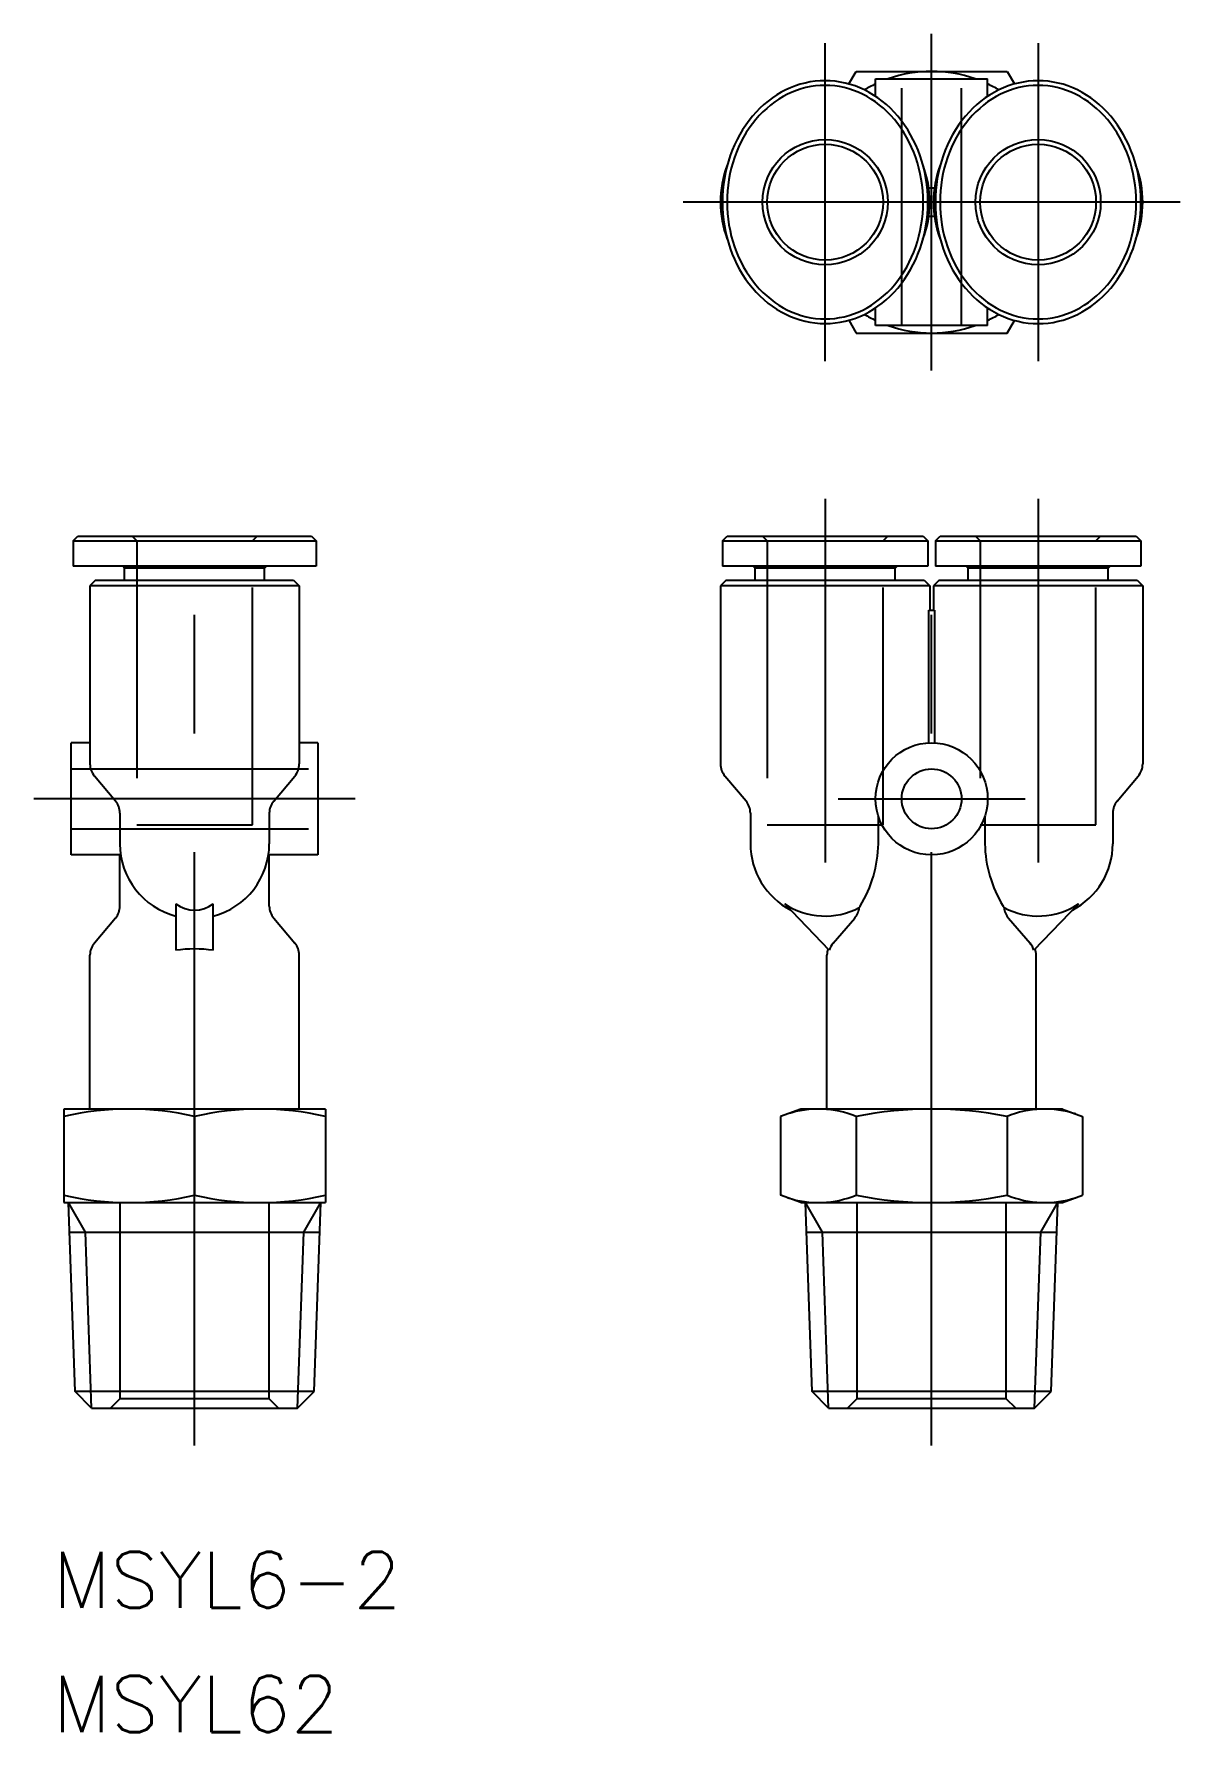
# Model space of a CAD drawing. Extents: x -48.1 to 13.3, y -17.3 to 73.5.
import ezdxf

# ---------------------------------------------------------------- set-up
doc = ezdxf.new("R2010")
doc.units = 0
doc.linetypes.add('CENTER', pattern=[50.8, 31.75, -6.35, 6.35, -6.35])
doc.linetypes.add('DASHED', pattern=[19.05, 12.7, -6.35])
doc.layers.get('0').update_dxf_attribs({"linetype": 'CONTINUOUS'})
doc.layers.add('CENTER', color=1, linetype='CENTER')
doc.styles.get("Standard").update_dxf_attribs({"font": 'txt.shx', "height": 3, "bigfont": 'bigfont.shx'})

msp = doc.modelspace()

# ---------------------------------------------------------------- linework, layer by layer
at = {"color": 7, "linetype": 'CONTINUOUS'}
for p, q in [((-4.431, 70.848), (-4.041, 71.523)), ((-4.041, 71.523), (4.041, 71.523)), ((-3, 71.123), (3, 71.123)), ((-3, 70.187), (-3, 71.123)), ((3, 70.186), (3, 71.123)), ((4.041, 71.523), (4.431, 70.847)), ((0.15, 65.273), (-0.15, 65.273)), ((-0.15, 63.773), (0.15, 63.773)), ((-4.434, 58.203), (-4.041, 57.523)), ((-3, 57.923), (-3, 58.865)), ((3, 57.923), (3, 58.86)), ((4.041, 57.523), (4.431, 58.198)), ((-4.041, 57.523), (4.041, 57.523)), ((3, 57.923), (-3, 57.923)), ((-45.953, 46.4), (-45.703, 46.65)), ((-45.953, 46.4), (-45.953, 45.05)), ((-45.953, 46.4), (-32.953, 46.4)), ((-45.703, 46.65), (-33.203, 46.65)), ((-33.203, 46.65), (-32.953, 46.4)), ((-32.953, 46.4), (-32.953, 45.05)), ((-11.2, 46.4), (-10.95, 46.65)), ((-11.2, 46.4), (-0.2, 46.4)), ((-11.2, 46.4), (-11.2, 45.05)), ((-10.95, 46.65), (-0.45, 46.65)), ((-0.45, 46.65), (-0.2, 46.4)), ((-0.2, 46.4), (-0.2, 45.05)), ((0.2, 46.4), (0.45, 46.65)), ((0.2, 46.4), (0.2, 45.05)), ((0.2, 46.4), (11.2, 46.4)), ((0.45, 46.65), (10.95, 46.65)), ((10.95, 46.65), (11.2, 46.4)), ((11.2, 46.4), (11.2, 45.05)), ((-32.953, 45.05), (-45.953, 45.05)), ((-43.203, 44.95), (-43.303, 45.05)), ((-35.703, 44.95), (-43.203, 44.95)), ((-43.203, 44.3), (-43.203, 44.95)), ((-35.703, 44.95), (-35.603, 45.05)), ((-35.703, 44.3), (-35.703, 44.95)), ((-0.2, 45.05), (-11.2, 45.05)), ((-9.45, 44.95), (-9.55, 45.05)), ((-1.95, 44.95), (-9.45, 44.95)), ((-9.45, 44.3), (-9.45, 44.95)), ((-1.95, 44.95), (-1.85, 45.05)), ((-1.95, 44.3), (-1.95, 44.95)), ((11.2, 45.05), (0.2, 45.05)), ((1.95, 44.95), (1.85, 45.05)), ((9.45, 44.95), (1.95, 44.95)), ((1.95, 44.3), (1.95, 44.95)), ((9.45, 44.95), (9.55, 45.05)), ((9.45, 44.3), (9.45, 44.95)), ((-44.753, 44.3), (-45.053, 44)), ((-33.853, 44), (-45.053, 44)), ((-45.053, 44), (-45.053, 34.465)), ((-44.753, 44.3), (-34.153, 44.3)), ((-34.153, 44.3), (-33.853, 44)), ((-33.853, 44), (-33.853, 34.465)), ((-11, 44.3), (-11.3, 44)), ((-0.1, 44), (-11.3, 44)), ((-11.3, 44), (-11.3, 34.465)), ((-11, 44.3), (-0.4, 44.3)), ((-0.4, 44.3), (-0.1, 44)), ((-0.1, 44), (-0.1, 42.7)), ((0.4, 44.3), (0.1, 44)), ((11.3, 44), (0.1, 44)), ((0.1, 44), (0.1, 42.7)), ((0.4, 44.3), (11, 44.3)), ((11, 44.3), (11.3, 44)), ((11.3, 44), (11.3, 34.465)), ((-0.15, 35.596), (-0.15, 42.7)), ((-0.15, 42.7), (0.15, 42.7)), ((0.15, 42.7), (0.15, 35.596)), ((-46.053, 29.6), (-46.053, 35.6)), ((-45.053, 35.6), (-46.053, 35.6)), ((-32.853, 35.6), (-33.853, 35.6)), ((-32.853, 35.6), (-32.853, 29.6)), ((-43.688, 32.479), (-44.818, 33.821)), ((-35.218, 32.479), (-34.088, 33.821)), ((-9.935, 32.479), (-11.065, 33.821)), ((9.935, 32.479), (11.065, 33.821)), ((-43.453, 31.835), (-43.453, 30.2)), ((-35.453, 31.835), (-35.453, 30.2)), ((-9.7, 31.835), (-9.7, 30.2)), ((9.7, 31.835), (9.7, 30.2)), ((-2.851, 31.5), (-2.844, 31.645)), ((-2.85, 30.2), (-2.85, 31.5)), ((2.844, 31.645), (2.851, 31.5)), ((2.85, 31.5), (2.85, 30.2)), ((-43.453, 29.6), (-46.053, 29.6)), ((-43.453, 29.6), (-43.415, 29.651)), ((-43.453, 26.865), (-43.453, 29.6)), ((-35.491, 29.651), (-35.453, 29.6)), ((-35.453, 26.865), (-35.453, 29.6)), ((-32.853, 29.6), (-35.453, 29.6)), ((-40.453, 26.987), (-40.453, 24.496)), ((-38.453, 24.496), (-38.453, 26.987)), ((-5.475, 24.496), (-7.863, 26.987)), ((-3.876, 26.783), (-3.826, 26.865)), ((3.826, 26.865), (3.876, 26.783)), ((7.863, 26.987), (5.475, 24.496)), ((-43.688, 26.221), (-44.818, 24.879)), ((-35.218, 26.221), (-34.088, 24.879)), ((-5.271, 24.879), (-4.115, 26.221)), ((4.115, 26.221), (5.271, 24.879)), ((-45.053, 16), (-45.053, 24.235)), ((-33.853, 16), (-33.853, 24.235)), ((-5.6, 16), (-5.6, 24.235)), ((5.6, 16), (5.6, 24.235)), ((-46.453, 16), (-46.453, 11)), ((-32.453, 16), (-46.453, 16)), ((-39.453, 15.606), (-39.453, 11.394)), ((-32.453, 16), (-32.453, 11)), ((-7, 16), (-8.083, 15.606)), ((-8.083, 15.606), (-8.083, 11.394)), ((7, 16), (-7, 16)), ((-4.041, 15.606), (-4.041, 11.394)), ((4.041, 15.606), (4.041, 11.394)), ((7, 16), (8.083, 15.606)), ((8.083, 15.606), (8.083, 11.394)), ((-46.453, 11), (-32.453, 11)), ((-45.853, 0.887), (-46.206, 11)), ((-33.053, 0.887), (-32.7, 11)), ((-7, 11), (-8.083, 11.394)), ((-7, 11), (7, 11)), ((-6.4, 0.887), (-6.753, 11)), ((6.4, 0.887), (6.753, 11)), ((7, 11), (8.083, 11.394)), ((-46.151, 9.422), (-32.755, 9.422)), ((-6.698, 9.422), (6.698, 9.422)), ((-33.053, 0.887), (-45.853, 0.887)), ((-44.966, 0), (-45.853, 0.887)), ((-44.966, 0), (-33.94, 0)), ((-33.94, 0), (-33.053, 0.887)), ((6.4, 0.887), (-6.4, 0.887)), ((-5.513, 0), (-6.4, 0.887)), ((5.513, 0), (6.4, 0.887)), ((-5.513, 0), (5.513, 0))]:
    msp.add_line(p, q, dxfattribs=at)
at = {"color": 3, "linetype": 'DASHED'}
for p, q in [((-1.6, 57.923), (-1.6, 71.123)), ((1.6, 57.923), (1.6, 71.123)), ((-42.803, 46.65), (-42.553, 46.4)), ((-42.553, 46.4), (-42.553, 31.2)), ((-36.353, 46.4), (-36.103, 46.65)), ((-36.353, 31.2), (-36.353, 46.4)), ((-9.05, 46.65), (-8.8, 46.4)), ((-8.8, 46.4), (-8.8, 31.2)), ((-2.6, 46.4), (-2.35, 46.65)), ((-2.6, 31.2), (-2.6, 46.4)), ((2.35, 46.65), (2.6, 46.4)), ((2.6, 46.4), (2.6, 31.2)), ((8.8, 46.4), (9.05, 46.65)), ((8.8, 31.2), (8.8, 46.4)), ((-46.053, 34.2), (-32.853, 34.2)), ((-46.053, 31), (-32.853, 31)), ((-42.553, 31.2), (-36.353, 31.2)), ((-8.8, 31.2), (-2.6, 31.2)), ((2.6, 31.2), (8.8, 31.2)), ((-43.453, 11), (-43.453, 0.5)), ((-35.453, 0.5), (-35.453, 11)), ((-4, 11), (-4, 0.5)), ((4, 0.5), (4, 11)), ((-43.453, 0.5), (-43.953, 0)), ((-35.453, 0.5), (-43.453, 0.5)), ((-34.953, 0), (-35.453, 0.5)), ((-4, 0.5), (-4.5, 0)), ((4, 0.5), (-4, 0.5)), ((4.5, 0), (4, 0.5))]:
    msp.add_line(p, q, dxfattribs=at)
at = {"color": 3, "linetype": 'CONTINUOUS'}
for p, q in [((-45.295, 9.422), (-46.206, 11)), ((-33.611, 9.422), (-32.7, 11)), ((-5.842, 9.422), (-6.753, 11)), ((5.842, 9.422), (6.753, 11)), ((-44.966, 0), (-45.295, 9.422)), ((-33.94, 0), (-33.611, 9.422)), ((-5.513, 0), (-5.842, 9.422)), ((5.513, 0), (5.842, 9.422))]:
    msp.add_line(p, q, dxfattribs=at)
at = {"color": 7, "linetype": 'CONTINUOUS'}
for points in [[(-5.703, 58.028, 0), (-5.433, 58.036, 0), (-5.164, 58.059, 0), (-4.896, 58.098, 0), (-4.63, 58.153, 0), (-4.367, 58.222, 0), (-4.106, 58.307, 0), (-3.85, 58.407, 0), (-3.598, 58.522, 0), (-3.351, 58.651, 0), (-3.11, 58.794, 0), (-2.875, 58.951, 0), (-2.647, 59.122, 0), (-2.426, 59.305, 0), (-2.213, 59.501, 0), (-2.009, 59.709, 0), (-1.813, 59.929, 0), (-1.627, 60.16, 0), (-1.45, 60.401, 0), (-1.284, 60.653, 0), (-1.129, 60.913, 0), (-0.984, 61.183, 0), (-0.851, 61.46, 0), (-0.729, 61.745, 0), (-0.62, 62.036, 0), (-0.523, 62.334, 0), (-0.438, 62.637, 0), (-0.366, 62.944, 0), (-0.306, 63.255, 0), (-0.26, 63.569, 0), (-0.227, 63.886, 0), (-0.207, 64.204, 0), (-0.2, 64.523, 0), (-0.206, 64.841, 0), (-0.226, 65.16, 0), (-0.259, 65.476, 0), (-0.305, 65.79, 0), (-0.364, 66.102, 0), (-0.436, 66.409, 0), (-0.52, 66.712, 0), (-0.617, 67.009, 0), (-0.727, 67.301, 0), (-0.848, 67.586, 0), (-0.981, 67.863, 0), (-1.125, 68.133, 0), (-1.28, 68.394, 0), (-1.446, 68.645, 0), (-1.623, 68.887, 0), (-1.809, 69.118, 0), (-2.004, 69.338, 0), (-2.208, 69.546, 0), (-2.421, 69.743, 0), (-2.642, 69.926, 0), (-2.87, 70.097, 0), (-3.104, 70.254, 0), (-3.346, 70.398, 0), (-3.592, 70.527, 0), (-3.844, 70.642, 0), (-4.1, 70.742, 0), (-4.36, 70.827, 0), (-4.624, 70.897, 0), (-4.89, 70.952, 0), (-5.158, 70.991, 0), (-5.427, 71.015, 0), (-5.697, 71.023, 0), (-5.967, 71.015, 0), (-6.236, 70.992, 0), (-6.504, 70.953, 0), (-6.77, 70.898, 0), (-7.033, 70.829, 0), (-7.293, 70.744, 0), (-7.55, 70.644, 0), (-7.802, 70.529, 0), (-8.049, 70.4, 0), (-8.29, 70.257, 0), (-8.525, 70.1, 0), (-8.753, 69.929, 0), (-8.974, 69.746, 0), (-9.187, 69.55, 0), (-9.391, 69.341, 0), (-9.587, 69.122, 0), (-9.773, 68.891, 0), (-9.95, 68.649, 0), (-10.116, 68.398, 0), (-10.271, 68.137, 0), (-10.416, 67.868, 0), (-10.549, 67.591, 0), (-10.671, 67.306, 0), (-10.78, 67.014, 0), (-10.877, 66.717, 0), (-10.962, 66.414, 0), (-11.034, 66.107, 0), (-11.094, 65.796, 0), (-11.14, 65.481, 0), (-11.173, 65.165, 0), (-11.193, 64.847, 0), (-11.2, 64.528, 0), (-11.194, 64.209, 0), (-11.174, 63.891, 0), (-11.141, 63.575, 0), (-11.095, 63.261, 0), (-11.036, 62.949, 0), (-10.964, 62.642, 0), (-10.88, 62.339, 0), (-10.783, 62.041, 0), (-10.673, 61.75, 0), (-10.552, 61.465, 0), (-10.419, 61.188, 0), (-10.275, 60.918, 0), (-10.12, 60.657, 0), (-9.954, 60.406, 0), (-9.777, 60.164, 0), (-9.591, 59.933, 0), (-9.396, 59.713, 0), (-9.192, 59.505, 0), (-8.979, 59.308, 0), (-8.758, 59.125, 0), (-8.53, 58.954, 0), (-8.295, 58.797, 0), (-8.054, 58.653, 0), (-7.808, 58.524, 0), (-7.556, 58.409, 0), (-7.3, 58.309, 0), (-7.039, 58.224, 0), (-6.776, 58.154, 0), (-6.51, 58.099, 0), (-6.242, 58.06, 0), (-5.973, 58.036, 0), (-5.703, 58.028, 0)], [(5.7, 58.023, 0), (5.97, 58.031, 0), (6.239, 58.054, 0), (6.507, 58.093, 0), (6.773, 58.148, 0), (7.036, 58.218, 0), (7.297, 58.303, 0), (7.553, 58.403, 0), (7.805, 58.517, 0), (8.052, 58.647, 0), (8.293, 58.79, 0), (8.528, 58.947, 0), (8.756, 59.118, 0), (8.976, 59.302, 0), (9.189, 59.498, 0), (9.394, 59.706, 0), (9.589, 59.926, 0), (9.775, 60.158, 0), (9.952, 60.399, 0), (10.118, 60.651, 0), (10.273, 60.911, 0), (10.418, 61.181, 0), (10.551, 61.459, 0), (10.672, 61.744, 0), (10.781, 62.035, 0), (10.879, 62.333, 0), (10.963, 62.636, 0), (11.035, 62.943, 0), (11.094, 63.255, 0), (11.14, 63.569, 0), (11.174, 63.886, 0), (11.193, 64.204, 0), (11.2, 64.523, 0), (11.193, 64.842, 0), (11.174, 65.16, 0), (11.14, 65.477, 0), (11.094, 65.791, 0), (11.035, 66.102, 0), (10.963, 66.41, 0), (10.879, 66.713, 0), (10.781, 67.01, 0), (10.672, 67.302, 0), (10.551, 67.587, 0), (10.418, 67.864, 0), (10.273, 68.134, 0), (10.118, 68.395, 0), (9.952, 68.646, 0), (9.775, 68.888, 0), (9.589, 69.119, 0), (9.394, 69.339, 0), (9.189, 69.547, 0), (8.976, 69.744, 0), (8.756, 69.927, 0), (8.528, 70.098, 0), (8.293, 70.255, 0), (8.052, 70.399, 0), (7.805, 70.528, 0), (7.553, 70.643, 0), (7.297, 70.743, 0), (7.036, 70.828, 0), (6.773, 70.898, 0), (6.507, 70.952, 0), (6.239, 70.991, 0), (5.97, 71.015, 0), (5.7, 71.023, 0), (5.43, 71.015, 0), (5.161, 70.991, 0), (4.893, 70.952, 0), (4.627, 70.898, 0), (4.364, 70.828, 0), (4.103, 70.743, 0), (3.847, 70.643, 0), (3.595, 70.528, 0), (3.348, 70.399, 0), (3.107, 70.255, 0), (2.872, 70.098, 0), (2.644, 69.927, 0), (2.424, 69.744, 0), (2.211, 69.547, 0), (2.006, 69.339, 0), (1.811, 69.119, 0), (1.625, 68.888, 0), (1.448, 68.646, 0), (1.282, 68.395, 0), (1.127, 68.134, 0), (0.982, 67.864, 0), (0.849, 67.587, 0), (0.728, 67.302, 0), (0.619, 67.01, 0), (0.521, 66.713, 0), (0.437, 66.41, 0), (0.365, 66.102, 0), (0.306, 65.791, 0), (0.259, 65.477, 0), (0.226, 65.16, 0), (0.207, 64.842, 0), (0.2, 64.523, 0), (0.207, 64.204, 0), (0.226, 63.886, 0), (0.259, 63.569, 0), (0.306, 63.255, 0), (0.365, 62.943, 0), (0.437, 62.636, 0), (0.521, 62.333, 0), (0.619, 62.035, 0), (0.728, 61.744, 0), (0.849, 61.459, 0), (0.982, 61.181, 0), (1.127, 60.911, 0), (1.282, 60.651, 0), (1.448, 60.399, 0), (1.625, 60.158, 0), (1.811, 59.926, 0), (2.006, 59.706, 0), (2.211, 59.498, 0), (2.424, 59.302, 0), (2.644, 59.118, 0), (2.872, 58.947, 0), (3.107, 58.79, 0), (3.348, 58.647, 0), (3.595, 58.517, 0), (3.847, 58.403, 0), (4.103, 58.303, 0), (4.364, 58.218, 0), (4.627, 58.148, 0), (4.893, 58.093, 0), (5.161, 58.054, 0), (5.43, 58.031, 0), (5.7, 58.023, 0)], [(-5.698, 58.276, 0), (-5.441, 58.283, 0), (-5.184, 58.306, 0), (-4.928, 58.344, 0), (-4.674, 58.396, 0), (-4.423, 58.463, 0), (-4.174, 58.545, 0), (-3.93, 58.642, 0), (-3.689, 58.752, 0), (-3.454, 58.876, 0), (-3.224, 59.014, 0), (-2.999, 59.166, 0), (-2.782, 59.33, 0), (-2.571, 59.506, 0), (-2.368, 59.695, 0), (-2.173, 59.895, 0), (-1.986, 60.107, 0), (-1.809, 60.329, 0), (-1.641, 60.561, 0), (-1.482, 60.803, 0), (-1.334, 61.054, 0), (-1.196, 61.313, 0), (-1.069, 61.58, 0), (-0.953, 61.854, 0), (-0.849, 62.134, 0), (-0.756, 62.421, 0), (-0.675, 62.712, 0), (-0.607, 63.007, 0), (-0.55, 63.307, 0), (-0.507, 63.609, 0), (-0.475, 63.913, 0), (-0.456, 64.219, 0), (-0.45, 64.526, 0), (-0.456, 64.832, 0), (-0.475, 65.138, 0), (-0.507, 65.443, 0), (-0.551, 65.745, 0), (-0.608, 66.044, 0), (-0.677, 66.34, 0), (-0.757, 66.631, 0), (-0.85, 66.917, 0), (-0.955, 67.197, 0), (-1.071, 67.471, 0), (-1.198, 67.738, 0), (-1.336, 67.997, 0), (-1.484, 68.248, 0), (-1.643, 68.489, 0), (-1.811, 68.722, 0), (-1.989, 68.944, 0), (-2.176, 69.155, 0), (-2.371, 69.355, 0), (-2.574, 69.544, 0), (-2.785, 69.721, 0), (-3.002, 69.885, 0), (-3.227, 70.036, 0), (-3.457, 70.173, 0), (-3.693, 70.298, 0), (-3.933, 70.408, 0), (-4.178, 70.504, 0), (-4.426, 70.586, 0), (-4.678, 70.653, 0), (-4.931, 70.705, 0), (-5.187, 70.743, 0), (-5.444, 70.765, 0), (-5.702, 70.773, 0), (-5.959, 70.765, 0), (-6.216, 70.743, 0), (-6.472, 70.705, 0), (-6.726, 70.652, 0), (-6.977, 70.585, 0), (-7.226, 70.503, 0), (-7.47, 70.407, 0), (-7.711, 70.296, 0), (-7.946, 70.172, 0), (-8.176, 70.034, 0), (-8.401, 69.883, 0), (-8.618, 69.719, 0), (-8.829, 69.542, 0), (-9.032, 69.353, 0), (-9.227, 69.153, 0), (-9.414, 68.942, 0), (-9.591, 68.719, 0), (-9.759, 68.487, 0), (-9.918, 68.245, 0), (-10.066, 67.995, 0), (-10.204, 67.735, 0), (-10.331, 67.468, 0), (-10.447, 67.194, 0), (-10.551, 66.914, 0), (-10.644, 66.628, 0), (-10.725, 66.337, 0), (-10.793, 66.041, 0), (-10.85, 65.742, 0), (-10.893, 65.44, 0), (-10.925, 65.135, 0), (-10.944, 64.829, 0), (-10.95, 64.523, 0), (-10.944, 64.216, 0), (-10.925, 63.91, 0), (-10.893, 63.606, 0), (-10.849, 63.304, 0), (-10.792, 63.005, 0), (-10.723, 62.709, 0), (-10.643, 62.418, 0), (-10.55, 62.132, 0), (-10.445, 61.851, 0), (-10.329, 61.577, 0), (-10.202, 61.311, 0), (-10.064, 61.051, 0), (-9.916, 60.801, 0), (-9.757, 60.559, 0), (-9.589, 60.327, 0), (-9.411, 60.105, 0), (-9.224, 59.893, 0), (-9.029, 59.693, 0), (-8.826, 59.505, 0), (-8.615, 59.328, 0), (-8.397, 59.164, 0), (-8.173, 59.013, 0), (-7.943, 58.875, 0), (-7.707, 58.751, 0), (-7.467, 58.641, 0), (-7.222, 58.544, 0), (-6.974, 58.463, 0), (-6.722, 58.395, 0), (-6.469, 58.343, 0), (-6.213, 58.306, 0), (-5.956, 58.283, 0), (-5.698, 58.276, 0)], [(5.7, 70.773, 0), (5.442, 70.765, 0), (5.185, 70.743, 0), (4.93, 70.705, 0), (4.676, 70.653, 0), (4.424, 70.585, 0), (4.176, 70.504, 0), (3.931, 70.407, 0), (3.691, 70.297, 0), (3.455, 70.173, 0), (3.225, 70.035, 0), (3.001, 69.883, 0), (2.783, 69.719, 0), (2.573, 69.543, 0), (2.369, 69.354, 0), (2.174, 69.154, 0), (1.988, 68.942, 0), (1.81, 68.72, 0), (1.642, 68.488, 0), (1.483, 68.246, 0), (1.335, 67.995, 0), (1.197, 67.736, 0), (1.07, 67.469, 0), (0.954, 67.195, 0), (0.85, 66.915, 0), (0.757, 66.628, 0), (0.676, 66.337, 0), (0.607, 66.041, 0), (0.551, 65.742, 0), (0.507, 65.44, 0), (0.475, 65.135, 0), (0.456, 64.829, 0), (0.45, 64.523, 0), (0.456, 64.216, 0), (0.475, 63.91, 0), (0.507, 63.606, 0), (0.551, 63.303, 0), (0.607, 63.004, 0), (0.676, 62.708, 0), (0.757, 62.417, 0), (0.85, 62.131, 0), (0.954, 61.85, 0), (1.07, 61.577, 0), (1.197, 61.31, 0), (1.335, 61.05, 0), (1.483, 60.8, 0), (1.642, 60.558, 0), (1.81, 60.325, 0), (1.988, 60.103, 0), (2.174, 59.892, 0), (2.369, 59.691, 0), (2.572, 59.503, 0), (2.783, 59.326, 0), (3.001, 59.162, 0), (3.225, 59.011, 0), (3.455, 58.873, 0), (3.691, 58.748, 0), (3.931, 58.638, 0), (4.176, 58.542, 0), (4.424, 58.46, 0), (4.676, 58.393, 0), (4.93, 58.34, 0), (5.185, 58.303, 0), (5.442, 58.28, 0), (5.7, 58.273, 0), (5.958, 58.28, 0), (6.215, 58.303, 0), (6.47, 58.34, 0), (6.724, 58.393, 0), (6.976, 58.46, 0), (7.224, 58.542, 0), (7.469, 58.638, 0), (7.709, 58.748, 0), (7.945, 58.873, 0), (8.175, 59.011, 0), (8.399, 59.162, 0), (8.617, 59.326, 0), (8.827, 59.503, 0), (9.031, 59.691, 0), (9.226, 59.892, 0), (9.412, 60.103, 0), (9.59, 60.325, 0), (9.758, 60.558, 0), (9.917, 60.8, 0), (10.065, 61.05, 0), (10.203, 61.309, 0), (10.33, 61.576, 0), (10.446, 61.85, 0), (10.55, 62.131, 0), (10.643, 62.417, 0), (10.724, 62.708, 0), (10.793, 63.004, 0), (10.849, 63.303, 0), (10.893, 63.606, 0), (10.925, 63.91, 0), (10.944, 64.216, 0), (10.95, 64.523, 0), (10.944, 64.829, 0), (10.925, 65.135, 0), (10.893, 65.44, 0), (10.849, 65.742, 0), (10.793, 66.041, 0), (10.724, 66.337, 0), (10.643, 66.628, 0), (10.55, 66.914, 0), (10.446, 67.195, 0), (10.33, 67.469, 0), (10.203, 67.736, 0), (10.065, 67.995, 0), (9.917, 68.246, 0), (9.758, 68.488, 0), (9.59, 68.72, 0), (9.412, 68.942, 0), (9.226, 69.154, 0), (9.031, 69.354, 0), (8.827, 69.543, 0), (8.617, 69.719, 0), (8.399, 69.883, 0), (8.175, 70.035, 0), (7.945, 70.173, 0), (7.709, 70.297, 0), (7.469, 70.407, 0), (7.224, 70.504, 0), (6.976, 70.585, 0), (6.724, 70.653, 0), (6.47, 70.705, 0), (6.215, 70.743, 0), (5.958, 70.765, 0), (5.7, 70.773, 0)]]:
    msp.add_polyline3d(points, dxfattribs=at)
for centre, radius in [((-5.7, 64.523), 3.35), ((-5.7, 64.523), 3.1), ((5.7, 64.523), 3.35), ((5.7, 64.523), 3.1), ((0, 32.6), 3), ((0, 32.6), 1.6)]:
    msp.add_circle(centre, radius, dxfattribs=at)
for centre, radius, start, end in [((0, 64.523), 7, 70.53705, 109.46295), ((0, 64.523), 7, 115.37693, 120.9072), ((0, 64.523), 7, 59.08714, 64.62307), ((-5.7, 64.523), 5.6, 159.3516, 200.74172), ((-5.7, 64.523), 5.6, 339.20835, 20.58554), ((5.7, 64.523), 5.6, 159.33439, 200.66561), ((5.7, 64.523), 5.6, 339.32785, 20.67215), ((0, 64.523), 7, 239.03813, 244.62307), ((0, 64.523), 7, 295.37693, 300.91279), ((0, 64.523), 7, 250.53705, 289.46295), ((-44.053, 34.465), 1, 180, 220.10091), ((-34.853, 34.465), 1, 319.89909, 0), ((-10.3, 34.465), 1, 180, 220.10091), ((10.3, 34.465), 1, 319.89909, 0), ((-44.453, 31.835), 1, 0, 40.10091), ((-34.453, 31.835), 1, 139.89909, 180), ((-10.7, 31.835), 1, 0, 40.10091), ((10.7, 31.835), 1, 139.89909, 180), ((-39.453, 30.2), 4, 180, 255.52249), ((-39.453, 30.2), 4, 284.47751, 0), ((-5.7, 30.2), 4, 180, 242.67758), ((-9.49, 30.332), 6.641, 328.527, 358.85967), ((9.49, 30.332), 6.641, 181.14033, 211.473), ((5.7, 30.2), 4, 297.32242, 0), ((-44.453, 26.865), 1, 319.89909, 0), ((-39.453, 28.284), 1.638, 232.36883, 307.63117), ((-34.453, 26.865), 1, 180, 220.10091), ((-5.7, 30.201), 3.874, 236.06278, 298.07763), ((-4.862, 26.871), 0.99, 318.97009, 354.91836), ((5.7, 30.201), 3.874, 241.92237, 303.93722), ((4.862, 26.871), 0.99, 185.08164, 221.02991), ((-44.053, 24.235), 1, 139.89909, 180), ((-39.453, 17.528), 7.039, 81.83275, 98.16725), ((-34.853, 24.235), 1, 0, 40.10091), ((-4.6, 24.235), 1, 160.61565, 180), ((-4.515, 24.231), 0.996, 139.39936, 164.59415), ((4.515, 24.231), 0.996, 15.40585, 40.60064), ((4.6, 24.235), 1, 0, 19.38435), ((-42.953, 0.263), 15.737, 77.14966, 102.85034), ((-35.953, 0.263), 15.737, 77.14966, 102.85034), ((-6.062, 10.623), 5.377, 67.92595, 107.92595), ((0, -4.917), 20.917, 78.85963, 101.14037), ((6.062, 10.623), 5.377, 72.07405, 112.07405), ((-42.953, 26.737), 15.737, 257.14966, 282.85034), ((-35.953, 26.737), 15.737, 257.14966, 282.85034), ((-6.062, 16.377), 5.377, 252.07405, 292.07405), ((0, 31.917), 20.917, 258.85963, 281.14037), ((6.062, 16.377), 5.377, 247.92595, 287.92595)]:
    msp.add_arc(centre, radius, start, end, dxfattribs=at)
at = {"layer": 'CENTER', "color": 1, "linetype": 'CENTER'}
for p, q in [((-5.7, 56.023), (-5.7, 73.023)), ((0, 55.523), (0, 73.523)), ((5.7, 73.023), (5.7, 56.023)), ((13.3, 64.523), (-13.3, 64.523)), ((-39.453, -2), (-39.453, 48.65)), ((-5.7, 48.65), (-5.7, 29.2)), ((0, -2), (0, 48.65)), ((5.7, 48.65), (5.7, 29.2)), ((-30.853, 32.6), (-48.053, 32.6)), ((-5, 32.6), (5, 32.6))]:
    msp.add_line(p, q, dxfattribs=at)

# ---------------------------------------------------------------- texts
at = {"color": 7, "linetype": 'CONTINUOUS'}
for s, p in [('MSYL6-2', (-47.034, -10.69)), ('MSYL62', (-47.034, -17.329))]:
    msp.add_text(s, height=3, dxfattribs=at).set_placement(p)

doc.saveas('drawing.dxf')
